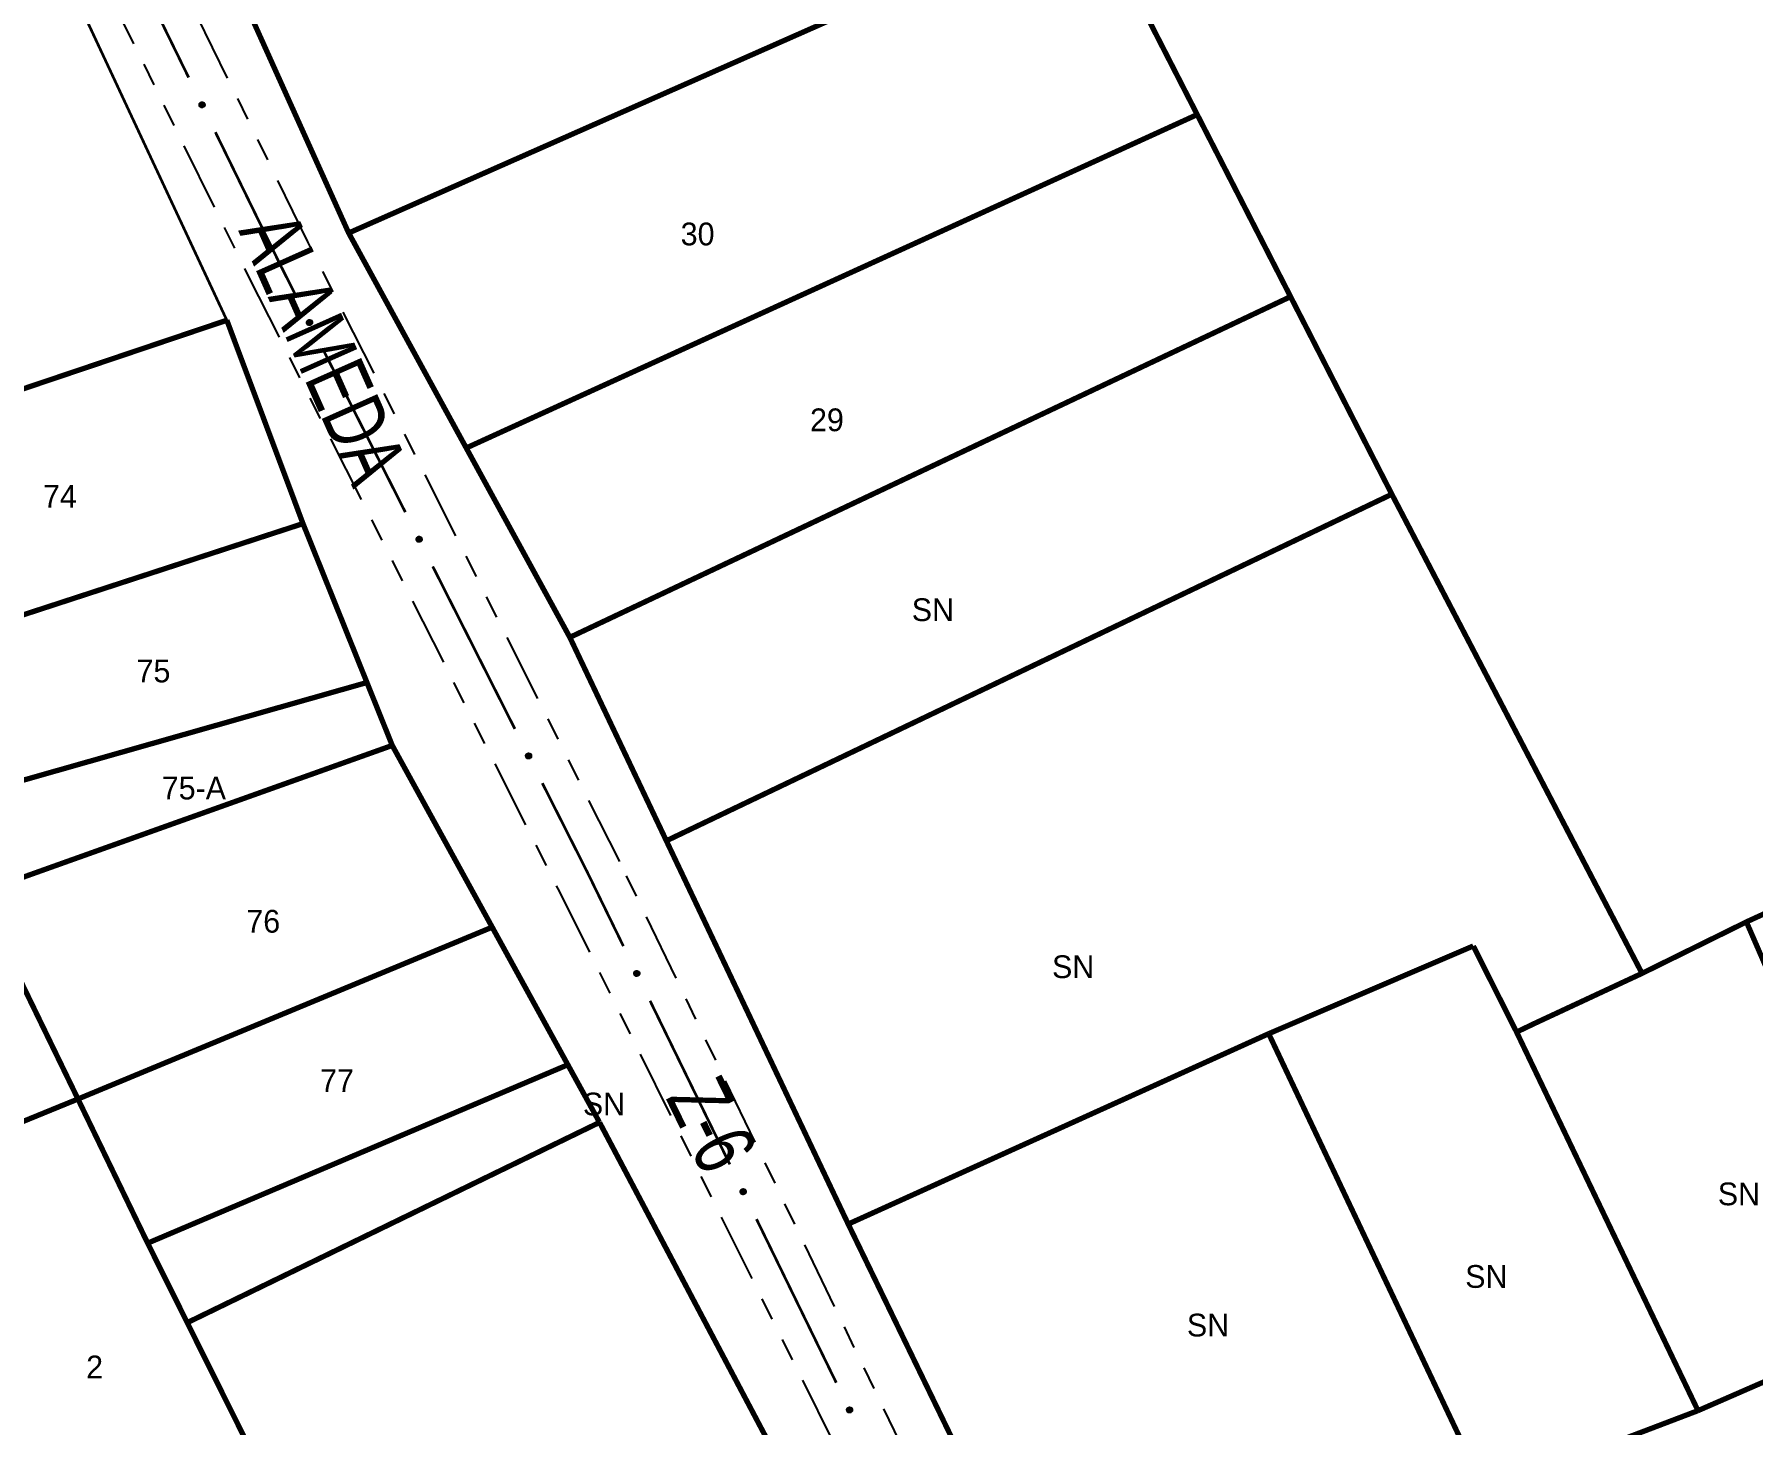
# Model space of a CAD drawing. Extents: x 205807 to 207855, y 4874692 to 4876446.
# Drawn here: x 206857.2 to 206970.5, y 4875688.8 to 4875780.4 of the extents above; entities that cross this region are included whole.
import ezdxf
from ezdxf.enums import TextEntityAlignment as Align

# ---------------------------------------------------------------- set-up
doc = ezdxf.new("R2010")
doc.units = 0
doc.header["$LTSCALE"] = 1.5
doc.header["$MEASUREMENT"] = 0
doc.linetypes.add('TRACO_25', pattern=[8, 3, -1, 1, -1, 1, -1])
for name, color, linetype in [('CD_MALHA_LOTES', 7, 'CONTINUOUS'), ('RU-QUADRA', 210, 'CONTINUOUS'), ('SV-EIXO-RUA-N-PAV', 6, 'CONTINUOUS'), ('SV-RUA-NAO-PAV', 7, 'CONTINUOUS'), ('SV-TXT-RUA-N-PAV', 7, 'CONTINUOUS'), ('Th_NmrPort', 1, 'CONTINUOUS')]:
    doc.layers.add(name, color=color, linetype=linetype)
doc.styles.add('ARIAL', font='ARIAL.SHX')

msp = doc.modelspace()

# ---------------------------------------------------------------- linework, layer by layer
at = {"layer": 'CD_MALHA_LOTES', "linetype": 'Continuous', "const_width": 0.35, "flags": 128}
for points in [[(206877.953296, 4875767.316456), (206926.815169, 4875788.90377)], [(206926.815169, 4875788.90377), (206933.88707, 4875775.116968)], [(206877.953296, 4875767.316456), (206869.132093, 4875786.885778)], [(206885.704023, 4875753.154651), (206933.88707, 4875775.116968)], [(206933.88707, 4875775.116968), (206940.039269, 4875763.123141)], [(206885.704023, 4875753.154651), (206877.953296, 4875767.316456)], [(206892.531947, 4875740.678954), (206940.039269, 4875763.123141)], [(206940.039269, 4875763.123141), (206946.716227, 4875750.106286)], [(206869.921314, 4875761.569005), (206839.685353, 4875751.38774)], [(206874.941583, 4875748.172305), (206869.921314, 4875761.569005)], [(206892.531947, 4875740.678954), (206885.704023, 4875753.154651)], [(206898.894906, 4875727.275714), (206946.716227, 4875750.106286)], [(206946.716227, 4875750.106286), (206952.115632, 4875739.778802)], [(206846.241095, 4875738.818278), (206874.941583, 4875748.172305)], [(206879.156695, 4875737.703897), (206874.941583, 4875748.172305)], [(206898.894906, 4875727.275714), (206892.531947, 4875740.678954)], [(206952.115632, 4875739.778802), (206956.130456, 4875732.090625)], [(206850.706717, 4875729.623233), (206879.156695, 4875737.703897)], [(206880.826208, 4875733.557592), (206879.156695, 4875737.703897)], [(206853.525576, 4875723.818994), (206880.826208, 4875733.557592)], [(206887.413355, 4875721.585179), (206880.826208, 4875733.557592)], [(206956.130456, 4875732.090625), (206963.209984, 4875718.542793)], [(206903.421307, 4875717.741088), (206898.894906, 4875727.275714)], [(206970.090394, 4875721.932278), (206979.87506, 4875726.421334)], [(206860.108113, 4875710.265065), (206853.525576, 4875723.818994)], [(206860.108113, 4875710.265065), (206887.413355, 4875721.585179)], [(206892.399608, 4875712.522455), (206887.413355, 4875721.585179)], [(206963.209984, 4875718.542793), (206970.090394, 4875721.932278)], [(206981.342764, 4875696.036711), (206970.090394, 4875721.932278)], [(206938.599535, 4875714.568623), (206952.084363, 4875720.346947)], [(206952.084363, 4875720.346947), (206954.939839, 4875714.676824)], [(206956.130097, 4875715.246827), (206963.209984, 4875718.542793)], [(206910.881578, 4875702.026417), (206903.421307, 4875717.741088)], [(206910.881578, 4875702.026417), (206938.599535, 4875714.568623)], [(206952.884415, 4875684.403836), (206938.599535, 4875714.568623)], [(206954.939839, 4875714.676824), (206956.130097, 4875715.246827)], [(206956.130032, 4875712.194372), (206954.939839, 4875714.676824)], [(206864.702777, 4875700.768476), (206892.399608, 4875712.522455)], [(206894.466957, 4875708.764964), (206892.399608, 4875712.522455)], [(206966.897647, 4875689.735738), (206956.130032, 4875712.194372)], [(206832.405057, 4875698.948295), (206860.108113, 4875710.265065)], [(206864.702777, 4875700.768476), (206860.108113, 4875710.265065)], [(206894.489093, 4875708.724729), (206867.312479, 4875695.53157)], [(206916.504064, 4875667.112529), (206894.489093, 4875708.724729)], [(206924.634575, 4875673.655038), (206910.881578, 4875702.026417)], [(206867.312479, 4875695.53157), (206864.702777, 4875700.768476)], [(206873.662741, 4875682.788457), (206867.312479, 4875695.53157)], [(206981.342764, 4875696.036711), (206966.897647, 4875689.735738)], [(206966.897647, 4875689.735738), (206956.129466, 4875685.638547)]]:
    msp.add_lwpolyline(points, dxfattribs=at)
at = {"layer": 'RU-QUADRA', "linetype": 'Continuous', "const_width": 0.18, "flags": 128}
for points in [[(206844.869234, 4875815.169039), (206869.921314, 4875761.569005), (206874.941583, 4875748.172305), (206879.156695, 4875737.703897), (206880.826208, 4875733.557592), (206887.413355, 4875721.585179), (206892.399608, 4875712.522455), (206894.466957, 4875708.764964), (206916.504064, 4875667.112529), (206887.82084, 4875654.377306), (206859.936331, 4875642.140435), (206845.930246, 4875671.040503)], [(206996.976925, 4875796.248304), (207020.01764, 4875750.172945), (207018.711392, 4875749.26067), (207034.951258, 4875722.239837), (207019.933253, 4875715.672899), (207005.661126, 4875709.345192), (206990.939339, 4875703.05206), (206991.625858, 4875701.613525), (206992.367886, 4875699.878282), (206981.342764, 4875696.036711), (206966.897647, 4875689.735738), (206956.129466, 4875685.638547), (206952.884415, 4875684.403836), (206924.634575, 4875673.655038), (206910.881578, 4875702.026417), (206903.421307, 4875717.741088), (206898.894906, 4875727.275714), (206892.531947, 4875740.678954), (206885.704023, 4875753.154651), (206877.953296, 4875767.316456), (206869.132093, 4875786.885778)]]:
    msp.add_lwpolyline(points, dxfattribs=at)
at = {"layer": 'SV-EIXO-RUA-N-PAV', "const_width": 0.18}
for points in [[(206862.130707, 4875788.335214), (206867.405881, 4875777.556878)], [(206869.164273, 4875773.964099), (206873.120654, 4875765.880347)], [(206873.120654, 4875765.880347), (206873.401763, 4875765.30598)], [(206873.401763, 4875765.30598), (206874.467248, 4875763.199596)], [(206876.27275, 4875759.63026), (206881.689253, 4875748.922249)], [(206883.494754, 4875745.352912), (206888.911258, 4875734.644901)], [(206890.716759, 4875731.075565), (206893.42501, 4875725.721559)], [(206893.42501, 4875725.721559), (206893.683217, 4875725.211104)], [(206893.683217, 4875725.211104), (206896.063371, 4875720.332829)], [(206897.817368, 4875716.737903), (206903.079358, 4875705.953124)], [(206904.833355, 4875702.358198), (206910.095345, 4875691.573419)]]:
    msp.add_lwpolyline(points, dxfattribs=at)
at = {"layer": 'SV-EIXO-RUA-N-PAV'}
for points in [[(206868.320789, 4875775.937932), (206868.367275, 4875775.92273), (206868.404118, 4875775.900158), (206868.429429, 4875775.872487), (206868.445419, 4875775.842204), (206868.458289, 4875775.80938), (206868.463963, 4875775.773423), (206868.46142, 4875775.732121), (206868.446497, 4875775.685383), (206868.420894, 4875775.64916), (206868.395094, 4875775.622894), (206868.364476, 4875775.604402), (206868.332379, 4875775.592434), (206868.294835, 4875775.587775), (206868.253004, 4875775.59076), (206868.20637, 4875775.606904), (206868.170402, 4875775.62928), (206868.146623, 4875775.656687), (206868.128227, 4875775.687586), (206868.11549, 4875775.721254), (206868.110124, 4875775.756582), (206868.113205, 4875775.798694), (206868.129748, 4875775.84451), (206868.151656, 4875775.880639), (206868.178722, 4875775.904797), (206868.20955, 4875775.922223), (206868.242316, 4875775.935531), (206868.278222, 4875775.94274), (206868.320789, 4875775.937932)], [(206875.403374, 4875761.592827), (206875.450055, 4875761.578237), (206875.487192, 4875761.556152), (206875.512865, 4875761.528816), (206875.529252, 4875761.498746), (206875.542553, 4875761.466094), (206875.548699, 4875761.430215), (206875.5467, 4875761.388883), (206875.532393, 4875761.341952), (206875.507269, 4875761.305396), (206875.481816, 4875761.278793), (206875.451444, 4875761.2599), (206875.419508, 4875761.247511), (206875.382028, 4875761.242358), (206875.340162, 4875761.244793), (206875.293319, 4875761.260321), (206875.25706, 4875761.282223), (206875.232922, 4875761.309315), (206875.214122, 4875761.339969), (206875.200943, 4875761.373467), (206875.195112, 4875761.408721), (206875.197639, 4875761.450869), (206875.213578, 4875761.4969), (206875.235009, 4875761.533314), (206875.261755, 4875761.557825), (206875.292351, 4875761.575655), (206875.324939, 4875761.589393), (206875.360748, 4875761.597073), (206875.403374, 4875761.592827)], [(206882.625378, 4875747.315479), (206882.67206, 4875747.300889), (206882.709197, 4875747.278804), (206882.734869, 4875747.251469), (206882.751257, 4875747.221398), (206882.764557, 4875747.188746), (206882.770704, 4875747.152868), (206882.768705, 4875747.111535), (206882.754398, 4875747.064605), (206882.729273, 4875747.028048), (206882.703821, 4875747.001446), (206882.673449, 4875746.982552), (206882.641513, 4875746.970163), (206882.604033, 4875746.965011), (206882.562166, 4875746.967446), (206882.515324, 4875746.982974), (206882.479064, 4875747.004875), (206882.454927, 4875747.031967), (206882.436126, 4875747.062621), (206882.422947, 4875747.096119), (206882.417117, 4875747.131373), (206882.419644, 4875747.173522), (206882.435583, 4875747.219552), (206882.457014, 4875747.255966), (206882.48376, 4875747.280478), (206882.514356, 4875747.298308), (206882.546943, 4875747.312046), (206882.582752, 4875747.319726), (206882.625378, 4875747.315479)], [(206889.847383, 4875733.038132), (206889.894064, 4875733.023542), (206889.931201, 4875733.001457), (206889.956874, 4875732.974122), (206889.973261, 4875732.944051), (206889.986562, 4875732.911399), (206889.992708, 4875732.87552), (206889.990709, 4875732.834188), (206889.976402, 4875732.787257), (206889.951278, 4875732.750701), (206889.925825, 4875732.724098), (206889.895453, 4875732.705205), (206889.863517, 4875732.692816), (206889.826037, 4875732.687663), (206889.784171, 4875732.690098), (206889.737328, 4875732.705626), (206889.701069, 4875732.727528), (206889.676931, 4875732.75462), (206889.658131, 4875732.785274), (206889.644952, 4875732.818772), (206889.639121, 4875732.854026), (206889.641648, 4875732.896174), (206889.657587, 4875732.942205), (206889.679018, 4875732.978619), (206889.705764, 4875733.00313), (206889.73636, 4875733.02096), (206889.768948, 4875733.034698), (206889.804757, 4875733.042379), (206889.847383, 4875733.038132)], [(206896.976299, 4875718.712767), (206897.022766, 4875718.697507), (206897.059581, 4875718.67489), (206897.084858, 4875718.647189), (206897.100812, 4875718.616886), (206897.113641, 4875718.584046), (206897.119271, 4875718.548083), (206897.116678, 4875718.506783), (206897.101698, 4875718.460063), (206897.076051, 4875718.423872), (206897.050218, 4875718.397638), (206897.019578, 4875718.379183), (206896.987467, 4875718.367254), (206896.949917, 4875718.362642), (206896.908089, 4875718.365678), (206896.861475, 4875718.381878), (206896.825534, 4875718.404298), (206896.801789, 4875718.431735), (206896.783431, 4875718.462656), (206896.770735, 4875718.49634), (206896.765412, 4875718.531674), (206896.768544, 4875718.573782), (206896.785144, 4875718.619578), (206896.807096, 4875718.65568), (206896.834191, 4875718.679805), (206896.865041, 4875718.697193), (206896.897822, 4875718.710461), (206896.933738, 4875718.717626), (206896.976299, 4875718.712767)], [(206903.992286, 4875704.333061), (206904.038753, 4875704.317802), (206904.075568, 4875704.295185), (206904.100845, 4875704.267484), (206904.116799, 4875704.23718), (206904.129628, 4875704.204341), (206904.135258, 4875704.168377), (206904.132665, 4875704.127078), (206904.117685, 4875704.080358), (206904.092038, 4875704.044167), (206904.066205, 4875704.017932), (206904.035565, 4875703.999478), (206904.003454, 4875703.987549), (206903.965904, 4875703.982936), (206903.924076, 4875703.985973), (206903.877462, 4875704.002173), (206903.841521, 4875704.024593), (206903.817776, 4875704.052029), (206903.799418, 4875704.082951), (206903.786722, 4875704.116634), (206903.781399, 4875704.151969), (206903.784532, 4875704.194077), (206903.801131, 4875704.239873), (206903.823083, 4875704.275975), (206903.850179, 4875704.300099), (206903.881028, 4875704.317488), (206903.913809, 4875704.330756), (206903.949725, 4875704.337921), (206903.992286, 4875704.333061)], [(206911.008273, 4875689.953356), (206911.05474, 4875689.938096), (206911.091555, 4875689.91548), (206911.116832, 4875689.887778), (206911.132786, 4875689.857475), (206911.145615, 4875689.824635), (206911.151245, 4875689.788672), (206911.148652, 4875689.747373), (206911.133672, 4875689.700653), (206911.108025, 4875689.664461), (206911.082192, 4875689.638227), (206911.051552, 4875689.619772), (206911.019441, 4875689.607844), (206910.981891, 4875689.603231), (206910.940064, 4875689.606267), (206910.893449, 4875689.622467), (206910.857508, 4875689.644888), (206910.833763, 4875689.672324), (206910.815405, 4875689.703245), (206910.802709, 4875689.736929), (206910.797386, 4875689.772263), (206910.800519, 4875689.814371), (206910.817118, 4875689.860168), (206910.83907, 4875689.89627), (206910.866166, 4875689.920394), (206910.897015, 4875689.937782), (206910.929797, 4875689.951051), (206910.965712, 4875689.958215), (206911.008273, 4875689.953356)]]:
    msp.add_lwpolyline(points, close=True, dxfattribs=at)
for points in [[(206868.110124, 4875775.756582), (206868.20637, 4875775.606904)], [(206868.113205, 4875775.798694), (206868.253004, 4875775.59076)], [(206868.116222, 4875775.773737), (206868.22586, 4875775.605596)], [(206868.124539, 4875775.818826), (206868.272122, 4875775.591777)], [(206868.129748, 4875775.84451), (206868.294835, 4875775.587775)], [(206868.140757, 4875775.860185), (206868.310586, 4875775.593891)], [(206868.151656, 4875775.880639), (206868.332379, 4875775.592434)], [(206868.166024, 4875775.889263), (206868.346651, 4875775.600908)], [(206868.178722, 4875775.904797), (206868.364476, 4875775.604402)], [(206868.194891, 4875775.910987), (206868.376665, 4875775.614079)], [(206868.20955, 4875775.922223), (206868.395094, 4875775.622894)], [(206868.228582, 4875775.925957), (206868.407409, 4875775.641279)], [(206868.242316, 4875775.935531), (206868.420894, 4875775.64916)], [(206868.262221, 4875775.934825), (206868.432077, 4875775.671582)], [(206868.278222, 4875775.94274), (206868.446497, 4875775.685383)], [(206868.29826, 4875775.93879), (206868.45072, 4875775.71109)], [(206868.320789, 4875775.937932), (206868.46142, 4875775.732121)], [(206868.345774, 4875775.928622), (206868.459062, 4875775.75923)], [(206868.367275, 4875775.92273), (206868.463963, 4875775.773423)], [(206868.388333, 4875775.909953), (206868.456348, 4875775.798919)], [(206868.404118, 4875775.900158), (206868.458289, 4875775.80938)], [(206868.115285, 4875775.735299), (206868.185126, 4875775.623639)], [(206868.11549, 4875775.721254), (206868.170402, 4875775.62928)], [(206875.195112, 4875761.408721), (206875.293319, 4875761.260321)], [(206875.197639, 4875761.450869), (206875.340162, 4875761.244793)], [(206875.200553, 4875761.387508), (206875.271857, 4875761.276776)], [(206875.200943, 4875761.373467), (206875.25706, 4875761.282223)], [(206875.200985, 4875761.425955), (206875.312825, 4875761.25927)], [(206875.208707, 4875761.471149), (206875.359264, 4875761.246061)], [(206875.213578, 4875761.4969), (206875.382028, 4875761.242358)], [(206875.22438, 4875761.512718), (206875.397697, 4875761.248681)], [(206875.235009, 4875761.533314), (206875.419508, 4875761.247511)], [(206875.249263, 4875761.542125), (206875.433666, 4875761.256172)], [(206875.261755, 4875761.557825), (206875.451444, 4875761.2599)], [(206875.277841, 4875761.564227), (206875.463505, 4875761.269736)], [(206875.292351, 4875761.575655), (206875.481816, 4875761.278793)], [(206875.311332, 4875761.579639), (206875.493888, 4875761.297338)], [(206875.324939, 4875761.589393), (206875.507269, 4875761.305396)], [(206875.344852, 4875761.588949), (206875.518155, 4875761.327963)], [(206875.360748, 4875761.597073), (206875.532393, 4875761.341952)], [(206875.380835, 4875761.593388), (206875.536277, 4875761.367713)], [(206875.403374, 4875761.592827), (206875.5467, 4875761.388883)], [(206875.428479, 4875761.583846), (206875.543986, 4875761.415958)], [(206875.450055, 4875761.578237), (206875.548699, 4875761.430215)], [(206875.47128, 4875761.565738), (206875.54075, 4875761.455609)], [(206875.487192, 4875761.556152), (206875.542553, 4875761.466094)], [(206882.417117, 4875747.131373), (206882.515324, 4875746.982974)], [(206882.419644, 4875747.173522), (206882.562166, 4875746.967446)], [(206882.422558, 4875747.11016), (206882.493862, 4875746.999429)], [(206882.422947, 4875747.096119), (206882.479064, 4875747.004875)], [(206882.422989, 4875747.148607), (206882.534829, 4875746.981923)], [(206882.430712, 4875747.193801), (206882.581269, 4875746.968714)], [(206882.435583, 4875747.219552), (206882.604033, 4875746.965011)], [(206882.446384, 4875747.23537), (206882.619702, 4875746.971334)], [(206882.457014, 4875747.255966), (206882.641513, 4875746.970163)], [(206882.471267, 4875747.264778), (206882.655671, 4875746.978824)], [(206882.48376, 4875747.280478), (206882.673449, 4875746.982552)], [(206882.499845, 4875747.28688), (206882.68551, 4875746.992389)], [(206882.514356, 4875747.298308), (206882.703821, 4875747.001446)], [(206882.533337, 4875747.302292), (206882.715893, 4875747.019991)], [(206882.546943, 4875747.312046), (206882.729273, 4875747.028048)], [(206882.566857, 4875747.311601), (206882.74016, 4875747.050616)], [(206882.582752, 4875747.319726), (206882.754398, 4875747.064605)], [(206882.60284, 4875747.316041), (206882.758282, 4875747.090366)], [(206882.625378, 4875747.315479), (206882.768705, 4875747.111535)], [(206882.650483, 4875747.306499), (206882.76599, 4875747.138611)], [(206882.67206, 4875747.300889), (206882.770704, 4875747.152868)], [(206882.693284, 4875747.288391), (206882.762754, 4875747.178261)], [(206882.709197, 4875747.278804), (206882.764557, 4875747.188746)], [(206889.639121, 4875732.854026), (206889.737328, 4875732.705626)], [(206889.641648, 4875732.896174), (206889.784171, 4875732.690098)], [(206889.644562, 4875732.832813), (206889.715866, 4875732.722081)], [(206889.644952, 4875732.818772), (206889.701069, 4875732.727528)], [(206889.644994, 4875732.87126), (206889.756834, 4875732.704575)], [(206889.652716, 4875732.916454), (206889.803273, 4875732.691366)], [(206889.657587, 4875732.942205), (206889.826037, 4875732.687663)], [(206889.668389, 4875732.958023), (206889.841706, 4875732.693986)], [(206889.679018, 4875732.978619), (206889.863517, 4875732.692816)], [(206889.693272, 4875732.98743), (206889.877676, 4875732.701477)], [(206889.705764, 4875733.00313), (206889.895453, 4875732.705205)], [(206889.72185, 4875733.009532), (206889.907514, 4875732.715041)], [(206889.73636, 4875733.02096), (206889.925825, 4875732.724098)], [(206889.755341, 4875733.024944), (206889.937897, 4875732.742643)], [(206889.768948, 4875733.034698), (206889.951278, 4875732.750701)], [(206889.788861, 4875733.034254), (206889.962164, 4875732.773268)], [(206889.804757, 4875733.042379), (206889.976402, 4875732.787257)], [(206889.824845, 4875733.038693), (206889.980286, 4875732.813018)], [(206889.847383, 4875733.038132), (206889.990709, 4875732.834188)], [(206889.872488, 4875733.029151), (206889.987995, 4875732.861263)], [(206889.894064, 4875733.023542), (206889.992708, 4875732.87552)], [(206889.915289, 4875733.011043), (206889.984759, 4875732.900914)], [(206889.931201, 4875733.001457), (206889.986562, 4875732.911399)], [(206896.765412, 4875718.531674), (206896.861475, 4875718.381878)], [(206896.768544, 4875718.573782), (206896.908089, 4875718.365678)], [(206896.770547, 4875718.510385), (206896.840251, 4875718.39864)], [(206896.770735, 4875718.49634), (206896.825534, 4875718.404298)], [(206896.771531, 4875718.548822), (206896.880963, 4875718.380547)], [(206896.779903, 4875718.5939), (206896.927208, 4875718.366671)], [(206896.785144, 4875718.619578), (206896.949917, 4875718.362642)], [(206896.796171, 4875718.63524), (206896.965675, 4875718.368739)], [(206896.807096, 4875718.65568), (206896.987467, 4875718.367254)], [(206896.821474, 4875718.664286), (206897.001748, 4875718.375711)], [(206896.834191, 4875718.679805), (206897.019578, 4875718.379183)], [(206896.850367, 4875718.685975), (206897.031778, 4875718.388845)], [(206896.865041, 4875718.697193), (206897.050218, 4875718.397638)], [(206896.884077, 4875718.700904), (206897.062556, 4875718.416008)], [(206896.897822, 4875718.710461), (206897.076051, 4875718.423872)], [(206896.917727, 4875718.709731), (206897.08726, 4875718.44628)], [(206896.933738, 4875718.717626), (206897.101698, 4875718.460063)], [(206896.953771, 4875718.713652), (206897.105952, 4875718.485766)], [(206896.976299, 4875718.712767), (206897.116678, 4875718.506783)], [(206897.001272, 4875718.703426), (206897.114353, 4875718.533895)], [(206897.022766, 4875718.697507), (206897.119271, 4875718.548083)], [(206897.043808, 4875718.684705), (206897.111688, 4875718.573588)], [(206897.059581, 4875718.67489), (206897.113641, 4875718.584046)], [(206903.781399, 4875704.151969), (206903.877462, 4875704.002173)], [(206903.784532, 4875704.194077), (206903.924076, 4875703.985973)], [(206903.786534, 4875704.13068), (206903.856239, 4875704.018935)], [(206903.786722, 4875704.116634), (206903.841521, 4875704.024593)], [(206903.787518, 4875704.169117), (206903.89695, 4875704.000841)], [(206903.79589, 4875704.214195), (206903.943195, 4875703.986966)], [(206903.801131, 4875704.239873), (206903.965904, 4875703.982936)], [(206903.812158, 4875704.255534), (206903.981662, 4875703.989033)], [(206903.823083, 4875704.275975), (206904.003454, 4875703.987549)], [(206903.837461, 4875704.284581), (206904.017735, 4875703.996006)], [(206903.850179, 4875704.300099), (206904.035565, 4875703.999478)], [(206903.866355, 4875704.30627), (206904.047766, 4875704.00914)], [(206903.881028, 4875704.317488), (206904.066205, 4875704.017932)], [(206903.900064, 4875704.321198), (206904.078543, 4875704.036302)], [(206903.913809, 4875704.330756), (206904.092038, 4875704.044167)], [(206903.933714, 4875704.330025), (206904.103247, 4875704.066575)], [(206903.949725, 4875704.337921), (206904.117685, 4875704.080358)], [(206903.969758, 4875704.333947), (206904.121939, 4875704.106061)], [(206903.992286, 4875704.333061), (206904.132665, 4875704.127078)], [(206904.017259, 4875704.323721), (206904.13034, 4875704.15419)], [(206904.038753, 4875704.317802), (206904.135258, 4875704.168377)], [(206904.059795, 4875704.305), (206904.127675, 4875704.193882)], [(206904.075568, 4875704.295185), (206904.129628, 4875704.204341)], [(206910.797386, 4875689.772263), (206910.893449, 4875689.622467)], [(206910.800519, 4875689.814371), (206910.940064, 4875689.606267)], [(206910.802521, 4875689.750974), (206910.872226, 4875689.639229)], [(206910.802709, 4875689.736929), (206910.857508, 4875689.644888)], [(206910.803505, 4875689.789411), (206910.912937, 4875689.621136)], [(206910.811877, 4875689.834489), (206910.959182, 4875689.607261)], [(206910.817118, 4875689.860168), (206910.981891, 4875689.603231)], [(206910.828145, 4875689.875829), (206910.997649, 4875689.609328)], [(206910.83907, 4875689.89627), (206911.019441, 4875689.607844)], [(206910.853449, 4875689.904876), (206911.033722, 4875689.6163)], [(206910.866166, 4875689.920394), (206911.051552, 4875689.619772)], [(206910.882342, 4875689.926564), (206911.063753, 4875689.629434)], [(206910.897015, 4875689.937782), (206911.082192, 4875689.638227)], [(206910.916051, 4875689.941493), (206911.09453, 4875689.656597)], [(206910.929797, 4875689.951051), (206911.108025, 4875689.664461)], [(206910.949701, 4875689.95032), (206911.119234, 4875689.68687)], [(206910.965712, 4875689.958215), (206911.133672, 4875689.700653)], [(206910.985745, 4875689.954241), (206911.137926, 4875689.726355)], [(206911.008273, 4875689.953356), (206911.148652, 4875689.747373)], [(206911.033246, 4875689.944016), (206911.146327, 4875689.774484)], [(206911.05474, 4875689.938096), (206911.151245, 4875689.788672)], [(206911.075782, 4875689.925294), (206911.143662, 4875689.814177)], [(206911.091555, 4875689.91548), (206911.145615, 4875689.824635)]]:
    msp.add_lwpolyline(points, dxfattribs=at)
at = {"layer": 'SV-RUA-NAO-PAV', "linetype": 'TRACO_25'}
msp.add_polyline3d([(206925.776412, 4875668.113234, 5.305535), (206920.41374, 4875674.995238, 5.133418), (206895.817661, 4875725.922701, 5.133418), (206875.258055, 4875766.74012, 5.010478), (206850.13188, 4875817.999507, 4.026952), (206845.833298, 4875816.083174, 4.026952), (206871.334754, 4875764.476677, 5.010478), (206891.818912, 4875723.961051, 5.133418), (206917.094023, 4875673.184483, 5.133418), (206920.279348, 4875665.516241, 5.305535)], dxfattribs=at)

# ---------------------------------------------------------------- texts
at = {"layer": 'SV-TXT-RUA-N-PAV', "style": 'ARIAL', "width": 0.7}
for s, rotation, p in [('ALAMEDA', 294, (206870.659441, 4875767.479488)), ('Z-6', 296, (206898.818018, 4875710.352013))]:
    msp.add_text(s, height=4, rotation=rotation, dxfattribs=at).set_placement(p)
at = {"layer": 'Th_NmrPort', "color": 1}
for s, p in [('30', (206899.838218, 4875767.252207)), ('29', (206908.364158, 4875755.009129)), ('74', (206857.800479, 4875749.970577)), ('SN', (206915.068292, 4875742.499804)), ('75', (206863.969194, 4875738.463549)), ('75-A', (206865.630002, 4875730.752655)), ('76', (206871.205572, 4875721.974098)), ('SN', (206924.317657, 4875718.979991)), ('77', (206876.069367, 4875711.475419)), ('SN', (206893.389223, 4875709.93324)), ('SN', (206968.202147, 4875704.015144)), ('SN', (206951.552418, 4875698.575188)), ('SN', (206933.207057, 4875695.372229)), ('2', (206860.647578, 4875692.613385))]:
    msp.add_text(s, height=1.5, dxfattribs=at).set_placement(p, align=Align.MIDDLE_LEFT)

doc.saveas('drawing.dxf')
